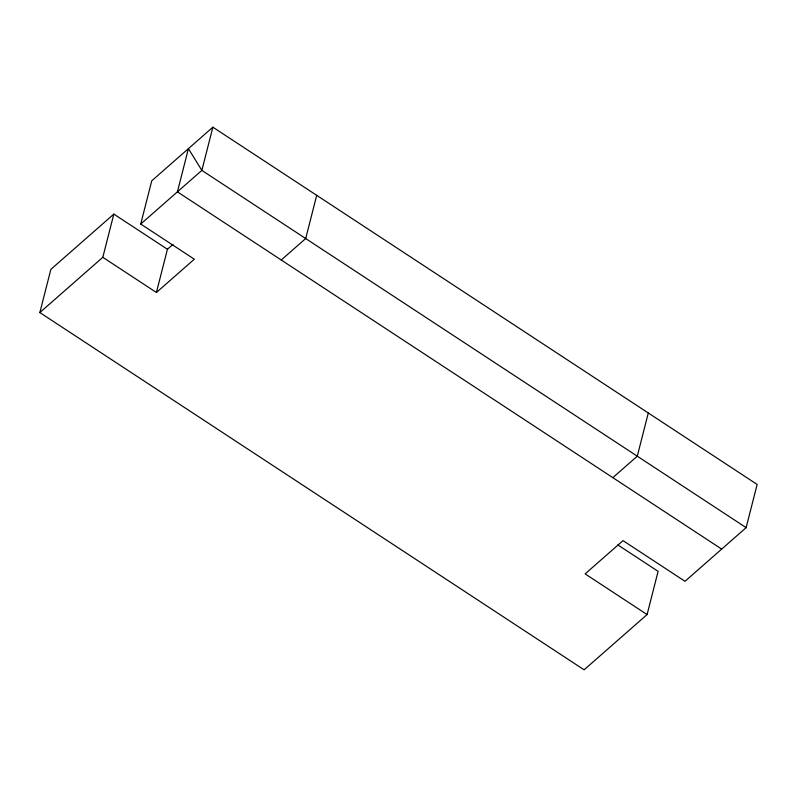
<?xml version="1.0" encoding="UTF-8"?>
<svg xmlns="http://www.w3.org/2000/svg" width="797" height="797" viewBox="0 0 797 797"><rect width="100%" height="100%" fill="white"/><g stroke="black" fill="none" stroke-linecap="round" stroke-linejoin="round"><path stroke-width="1.2" d="M617.834 544.909L658.103 571.349L647.094 614.557L584.121 669.819L39.85 312.563L50.869 269.356L113.832 214.094L167.43 249.272L156.411 292.479L102.823 257.301L113.832 214.094M156.411 292.479L194.319 259.214L140.73 224.037L151.739 180.829L212.879 127.181L757.15 484.437L746.131 527.644L685.002 581.302L623.035 540.625L585.128 573.89L647.094 614.557M212.879 127.181L201.86 170.389L140.73 224.037M316.708 195.335L305.699 238.542L281.241 260.001M648.3 412.985L637.281 456.193L612.823 477.652M39.85 312.563L102.823 257.301M167.43 249.272L172.969 244.4M746.131 527.644L201.86 170.389L188.421 148.64L177.412 191.848L721.683 549.103"/></g></svg>
